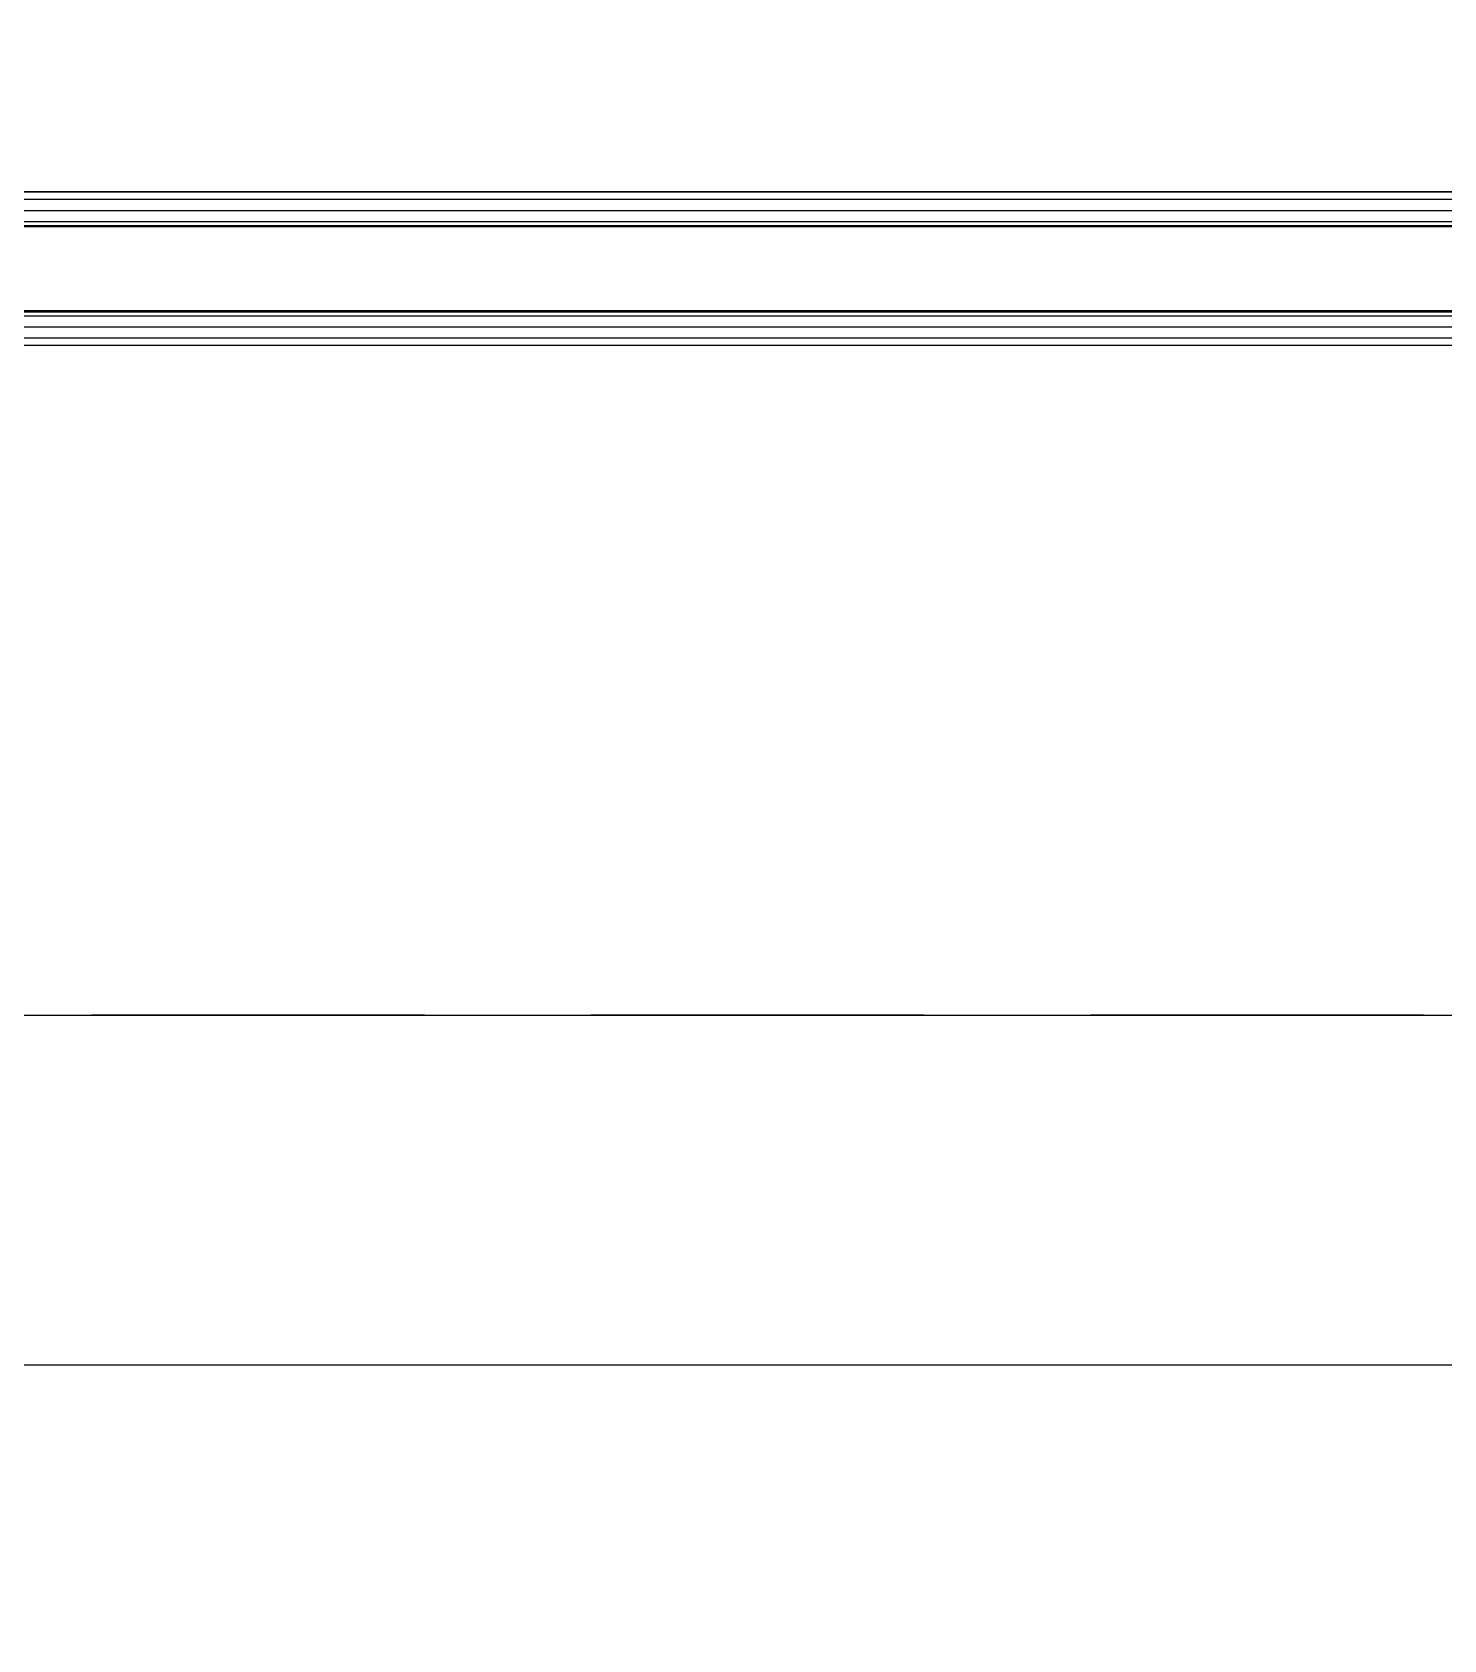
# Model space of a CAD drawing. Header units: inches. Extents: x 21 to 32698, y 13 to 3712.
# Drawn here: x 6591.85 to 6612.03, y 2553.15 to 2576.14 of the extents above; entities that cross this region are included whole.
import ezdxf

# ---------------------------------------------------------------- set-up
doc = ezdxf.new("R2010")
doc.units = ezdxf.units.IN
doc.header["$MEASUREMENT"] = 0
doc.set_wipeout_variables(frame=1)
doc.linetypes.add('DOT', pattern=[6.35, 0, -6.35])
doc.linetypes.add('IMPORT-HIDDEN2', pattern=[47.625, 31.75, -15.875])
for name, color, linetype, lineweight in [('Z_MİM_-KM-BEAM-RAY', 8, 'DOT', 25), ('Z_MİM_-KM-GLAZ', 8, 'Continuous', 25), ('Z_MİM_-KM-GLAZ-CURT', 8, 'Continuous', 25), ('Z_MİM_-KM-RAY-1', 8, 'IMPORT-HIDDEN2', 25), ('Z_MİM_-KM-WALL-PL', 8, 'Continuous', 25), ('Z_MİM_-KM-WALL-PLASTER', 8, 'Continuous', 25), ('Z_MİM_aksesuar_k', 8, 'Continuous', 25)]:
    doc.layers.add(name, color=color, linetype=linetype, lineweight=lineweight)

# ---------------------------------------------------------------- blocks, each defined once
blk = doc.blocks.new('*U77')
blk.add_wipeout([(160, -25), (160, 16.5), (0, 16.5), (0, -25)])
at = {"layer": 'Z_MİM_-KM-GLAZ-CURT'}
blk.add_lwpolyline([(0, -22.5), (0, -25), (160, -25), (160, -22.5)], dxfattribs=at)
at = {"layer": 'Z_MİM_-KM-RAY-1', "ltscale": 0.15}
blk.add_line((160, -20), (0, -20), dxfattribs=at)
at = {"layer": 'Z_MİM_aksesuar_k'}
for p, q in [((14.772, -8.224), (74.256, -8.224)), ((74.256, -8.224), (14.772, -8.224)), ((14.772, -8.333), (74.256, -8.333)), ((14.772, -8.491), (74.256, -8.491)), ((14.772, -8.65), (74.256, -8.65)), ((14.772, -8.709), (74.256, -8.709)), ((14.772, -8.724), (74.256, -8.724)), ((14.772, -9.924), (74.256, -9.924)), ((14.772, -9.94), (74.256, -9.94)), ((14.772, -9.999), (74.256, -9.999)), ((14.772, -10.157), (74.256, -10.157)), ((14.772, -10.316), (74.256, -10.316)), ((74.256, -10.424), (14.772, -10.424))]:
    blk.add_line(p, q, dxfattribs=at)
blk = doc.blocks.new('-KM_Kiriş İzi_ZK')
at = {"layer": 'Z_MİM_-KM-BEAM-RAY'}
blk.add_line((2774.999, 1575.001), (3475.001, 1575.001), dxfattribs=at)

msp = doc.modelspace()

# ---------------------------------------------------------------- linework, layer by layer
at = {"layer": 'Z_MİM_-KM-WALL-PLASTER'}
msp.add_lwpolyline([(6804.257, 2559.584), (6444.258, 2559.584), (6444.258, 2234.587), (6554.257, 2234.587), (6554.257, 2214.584), (6489.257, 2214.584), (6489.257, 2069.584), (6554.257, 2069.584), (6554.257, 1884.584), (6679.259, 1884.584), (6679.259, 1889.584), (6809.258, 1889.584), (6809.258, 2429.584), (6804.257, 2429.585)], close=True, dxfattribs=at)

# ---------------------------------------------------------------- next in the draw order: block references
at = {"layer": 'Z_MİM_-KM-GLAZ', "ltscale": 1.5}
msp.add_blockref('*U77', (6551.757, 2582.084), dxfattribs=at)

# ---------------------------------------------------------------- next in the draw order: linework, layer by layer
at = {"layer": 'Z_MİM_-KM-WALL-PL'}
msp.add_lwpolyline([(6106.756, 2562.084), (6806.758, 2562.084)], dxfattribs=at)

# ---------------------------------------------------------------- next in the draw order: block references
at = {"layer": 'Z_MİM_-KM-BEAM-RAY'}
msp.add_blockref('-KM_Kiriş İzi_ZK', (3331.714, 982.083), dxfattribs=at)

doc.saveas('drawing.dxf')
